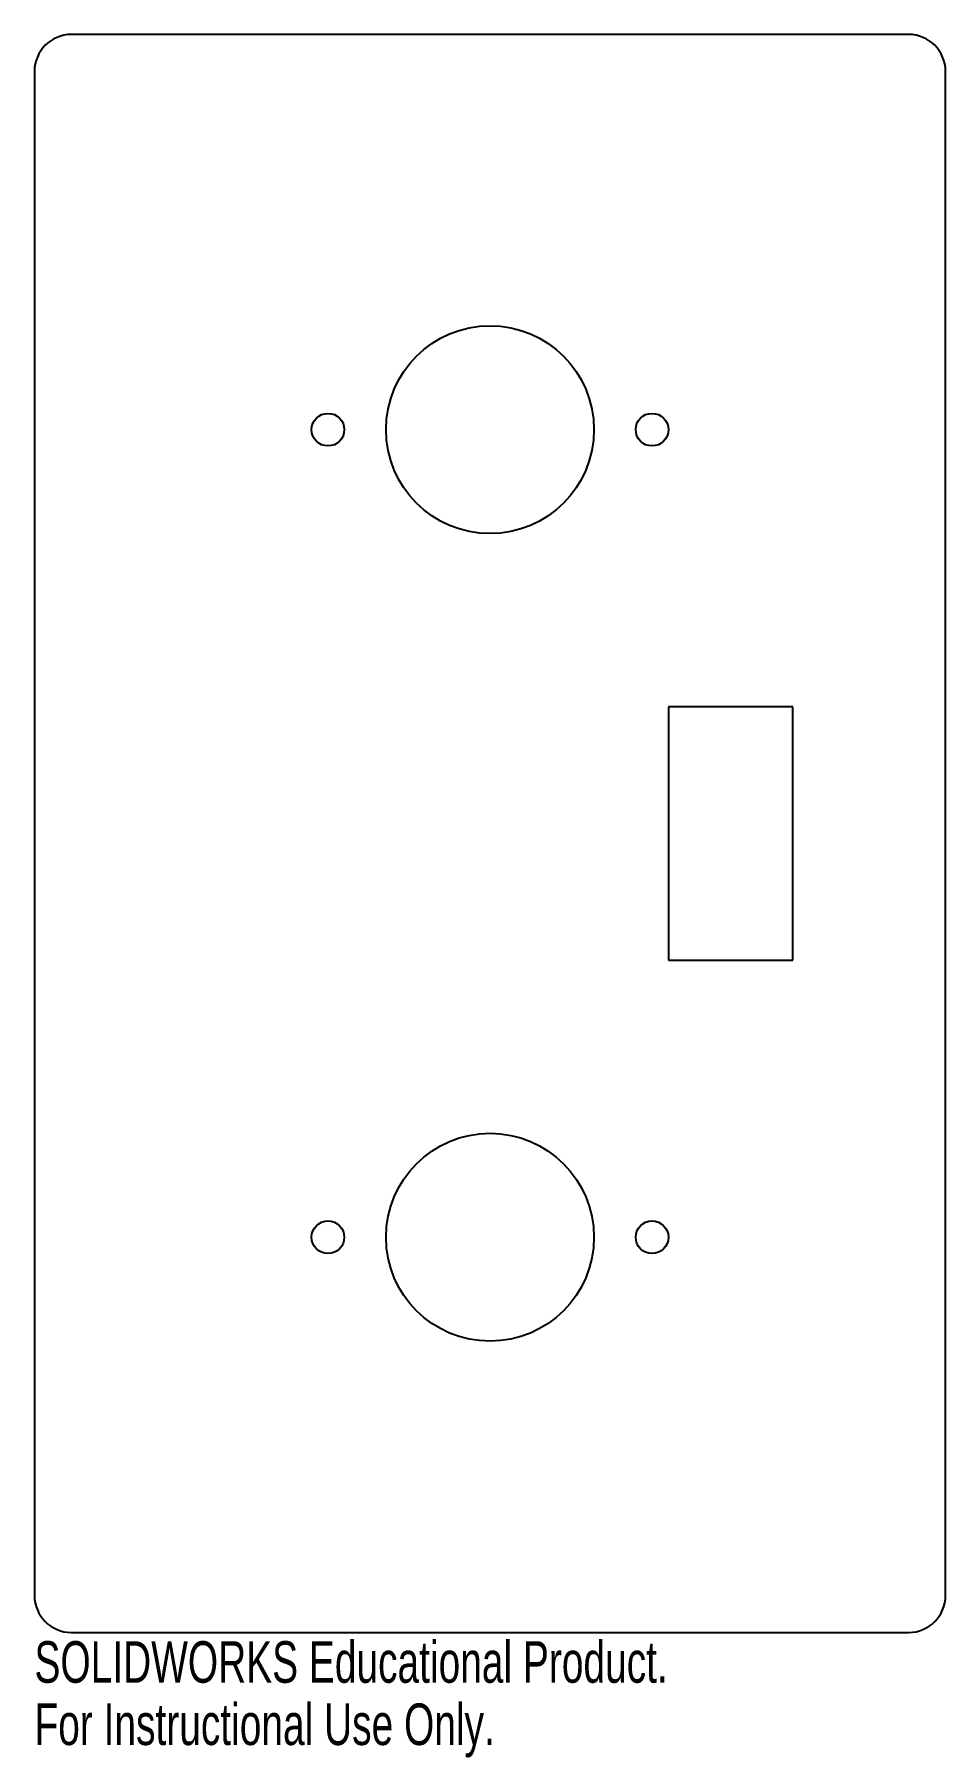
# Model space of a CAD drawing. Header units: millimetres. Extents: x 2 to 108, y -13 to 188.
import ezdxf

# ---------------------------------------------------------------- set-up
doc = ezdxf.new("R2010")
doc.units = ezdxf.units.MM
doc.styles.add('SLDTEXTSTYLE0', font='TXT', dxfattribs={"width": 0.7})

msp = doc.modelspace()

# ---------------------------------------------------------------- linework, layer by layer
at = {"color": 7, "linetype": 'Continuous', "lineweight": 25}
for p, q in [((103.7, 188), (6.3, 188)), ((2, 183.7), (2, 6.3)), ((108, 6.3), (108, 183.7)), ((75.75, 109.75), (75.75, 80.25)), ((90.25, 109.75), (75.75, 109.75)), ((90.25, 80.25), (90.25, 109.75)), ((75.75, 80.25), (90.25, 80.25)), ((6.3, 2), (103.7, 2))]:
    msp.add_line(p, q, dxfattribs=at)
for centre, radius in [((55, 142), 12.1), ((36.15, 142), 1.9), ((73.85, 142), 1.9), ((55, 48), 12.1), ((36.15, 48), 1.9), ((73.85, 48), 1.9)]:
    msp.add_circle(centre, radius, dxfattribs=at)
for centre, start, end in [((6.3, 183.7), 90, 180), ((103.7, 183.7), 0, 90), ((6.3, 6.3), 180, 270), ((103.7, 6.3), 270, 0)]:
    msp.add_arc(centre, 4.3, start, end, dxfattribs=at)

# ---------------------------------------------------------------- texts
at = {"color": 7, "linetype": 'Continuous', "char_height": 4.8336, "attachment_point": 1, "style": 'SLDTEXTSTYLE0'}
for s, insert in [('SOLIDWORKS Educational Product.', (2, 0.98)), ('For Instructional Use Only.', (2, -6.27))]:
    msp.add_mtext(s, dxfattribs=dict(at, insert=insert))

doc.saveas('drawing.dxf')
